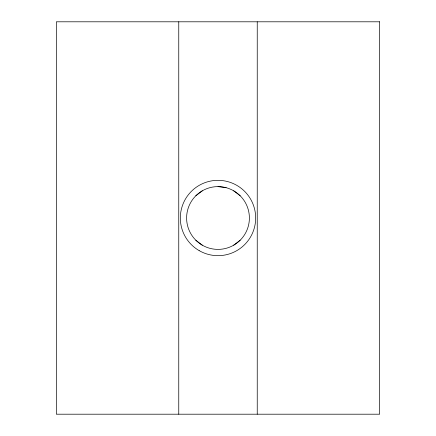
<?xml version="1.0" encoding="UTF-8"?>
<svg xmlns="http://www.w3.org/2000/svg" width="436" height="436" viewBox="0 0 436 436"><rect width="100%" height="100%" fill="white"/><g stroke="black" fill="none" stroke-linecap="round" stroke-linejoin="round"><path stroke-width="0.65" d="M195.802 195.802L202.304 190.815A31.392 31.392 0 0 1 249.392 218A31.392 31.392 0 0 1 202.304 245.185L195.802 240.198M233.696 245.185L240.198 240.198M218 186.608L226.126 187.676M233.696 190.815L240.198 195.802M257.24 21.8L257.24 414.2M178.76 21.8L178.76 414.2M202.304 245.185A31.392 31.392 0 0 1 202.304 190.815M379.669 21.8L56.331 21.8L56.331 414.2L379.669 414.2L379.669 21.8M199.165 250.624A37.67 37.67 0 0 0 255.67 218A37.67 37.67 0 0 0 199.165 185.376A37.67 37.67 0 0 0 199.165 250.624"/></g></svg>
